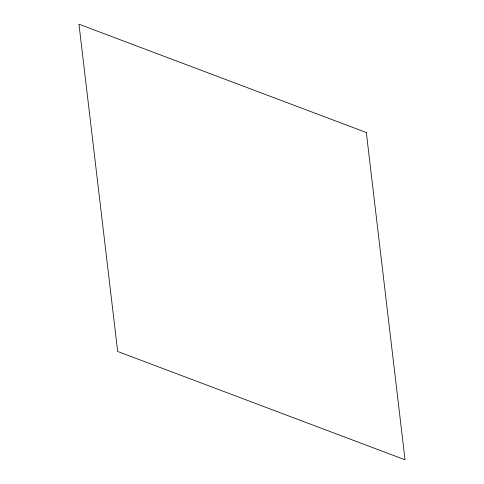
<?xml version="1.0" encoding="UTF-8"?>
<svg xmlns="http://www.w3.org/2000/svg" width="484" height="484" viewBox="0 0 484 484"><rect width="100%" height="100%" fill="white"/><g stroke="black" fill="none" stroke-linecap="round" stroke-linejoin="round"><path stroke-width="0.73" d="M366.327 132.525L78.959 24.2L117.672 351.475L405.041 459.8L366.327 132.525"/></g></svg>
